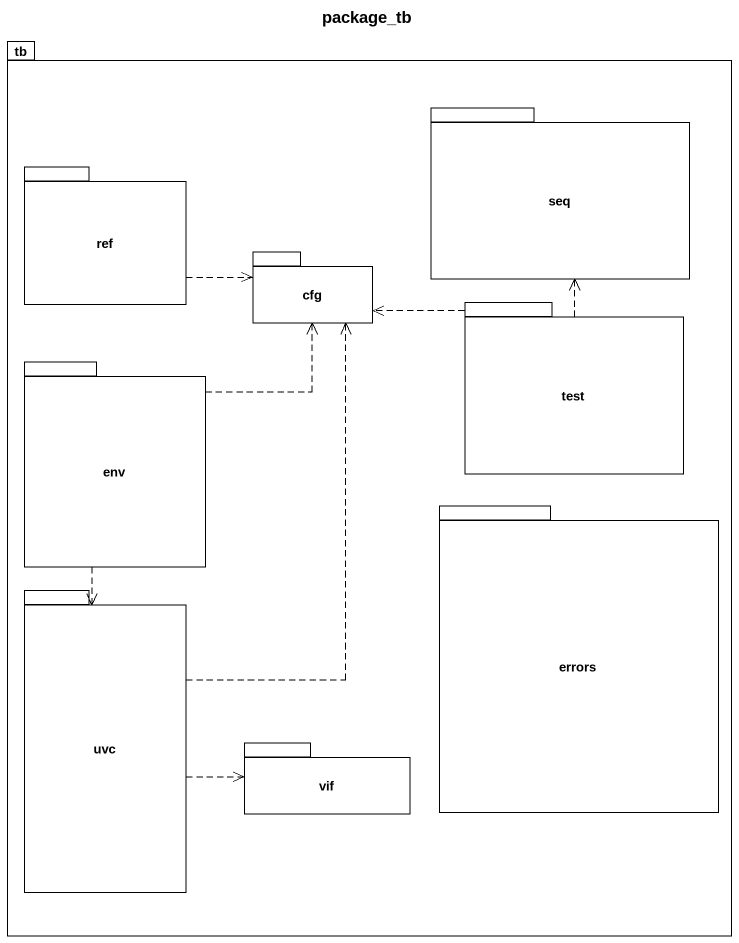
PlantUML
@startuml
title package_tb
package tb {
  package seq {
  }
  package "ref" as ref_ {
  }
  package cfg {
  }
  package test {
  }
  package env {
  }
  package errors {
  }
  package uvc {
  }
  package vif {
  }
}
ref_ .right.> cfg
test .up.> seq
test .left.> cfg
env .up.> cfg
env ..> uvc
uvc .up.> cfg
uvc .right.> vif
@enduml
